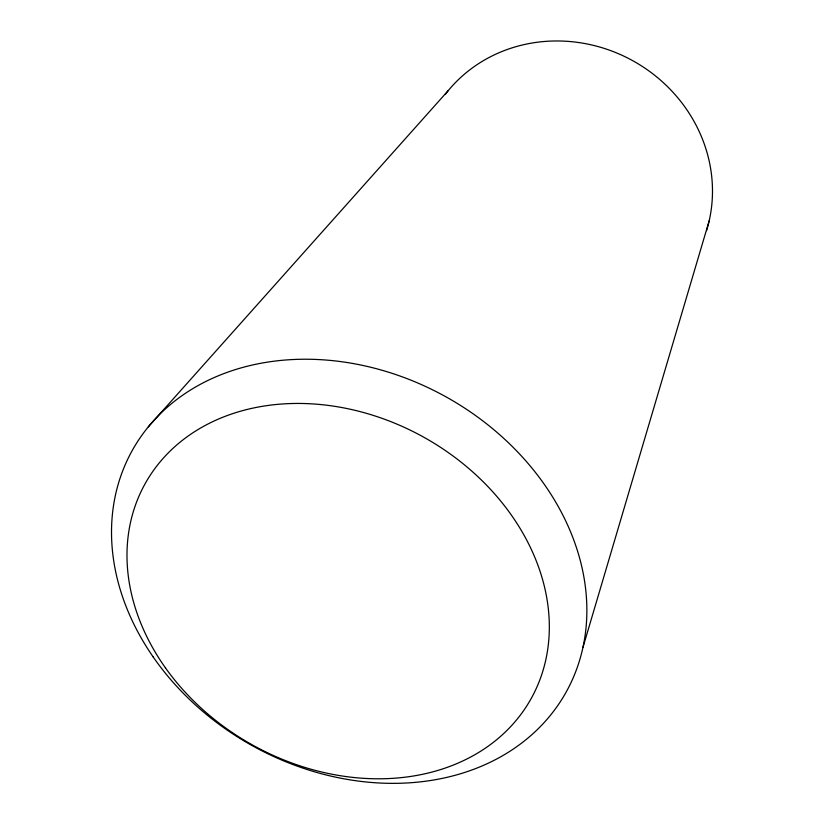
<?xml version="1.0" encoding="UTF-8"?>
<svg xmlns="http://www.w3.org/2000/svg" width="824" height="824" viewBox="0 0 824 824"><rect width="100%" height="100%" fill="white"/><g stroke="black" fill="none" stroke-linecap="round" stroke-linejoin="round"><path stroke-width="1.24" d="M582.98 647.304L709.176 220.811M148.32 426.842L448.349 90.475M445.207 94.43A149.391 139.575 29.1 0 1 629.381 58.895A149.391 139.575 29.1 0 1 706.549 230.648M153.223 657.016A248.323 199.511 29.1 0 0 563.647 696.414A248.323 199.511 29.1 0 0 330.692 360.449A248.323 199.511 29.1 0 0 153.223 657.016M165.356 667.728A220.894 176.109 29.1 0 0 529.667 701.183A220.894 176.109 29.1 0 0 319.444 404.44A220.894 176.109 29.1 0 0 165.356 667.728"/></g></svg>
